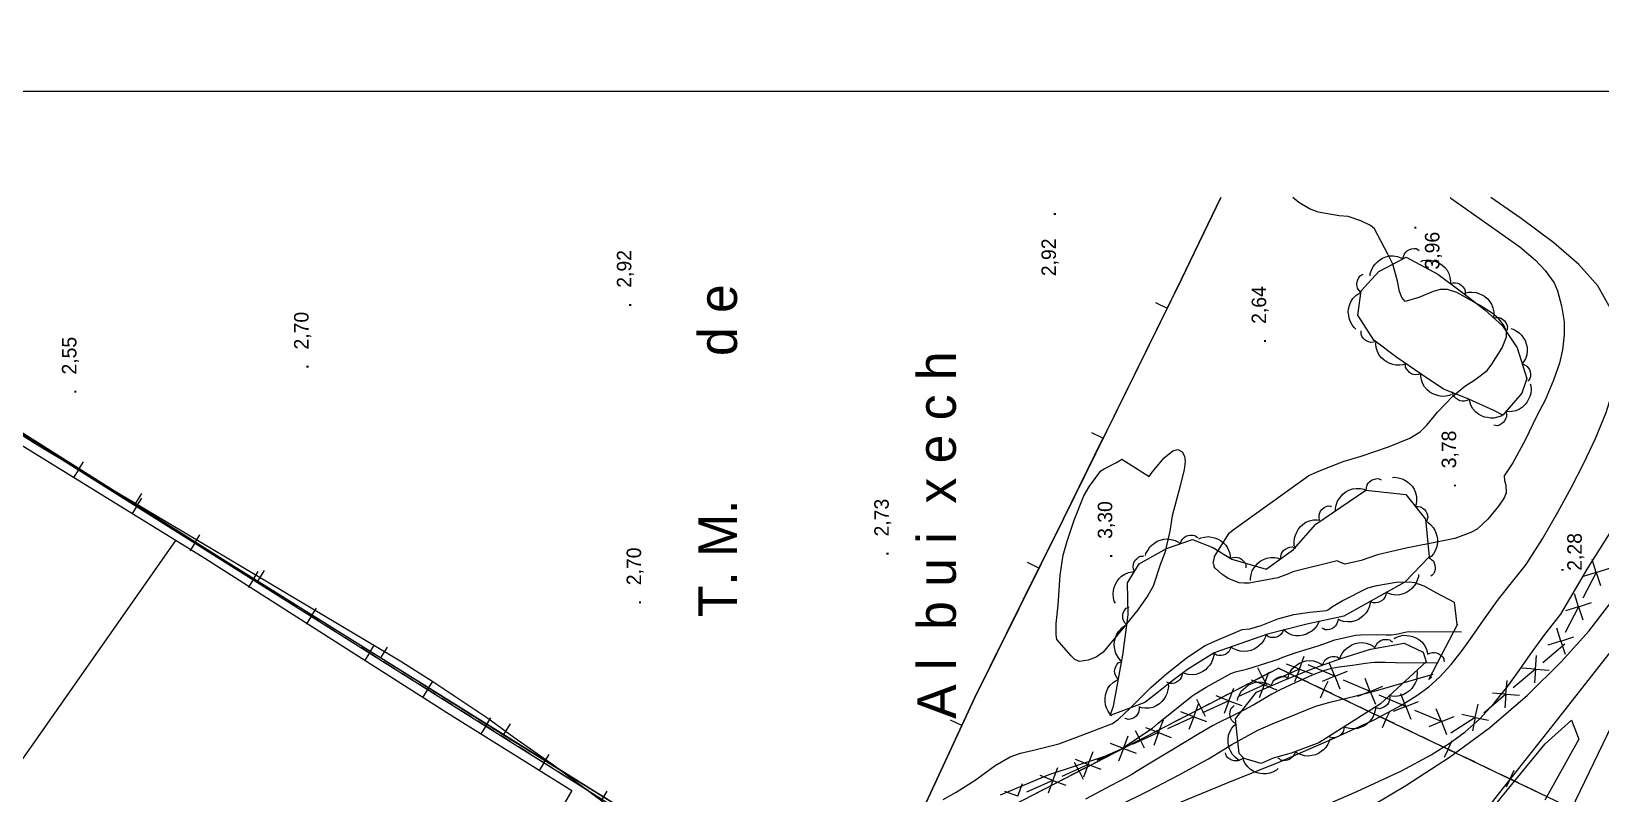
# Model space of a CAD drawing. Extents: x 730854 to 731444, y 4378581 to 4379608.
# Drawn here: x 730984.8 to 731147.3, y 4379338.3 to 4379417.2 of the extents above; entities that cross this region are included whole.
import ezdxf

# ---------------------------------------------------------------- set-up
doc = ezdxf.new("R2010")
doc.units = 0
doc.linetypes.add('HIDDEN', pattern=[0])
doc.layers.get('0').update_dxf_attribs({"linetype": 'CONTINUOUS'})
for name, color, linetype in [('1', 7, 'CONTINUOUS'), ('11', 7, 'CONTINUOUS'), ('14', 7, 'CONTINUOUS'), ('2', 7, 'CONTINUOUS'), ('22', 7, 'CONTINUOUS'), ('33', 7, 'CONTINUOUS'), ('44', 7, 'CONTINUOUS'), ('48', 7, 'CONTINUOUS'), ('50', 7, 'CONTINUOUS'), ('51', 7, 'CONTINUOUS'), ('53', 7, 'CONTINUOUS'), ('56', 7, 'CONTINUOUS'), ('9', 7, 'CONTINUOUS'), ('PATTERN_CLASS', 7, 'CONTINUOUS')]:
    doc.layers.add(name, color=color, linetype=linetype)

msp = doc.modelspace()

# ---------------------------------------------------------------- linework, layer by layer
at = {"layer": '1', "color": 0, "linetype": 'CONTINUOUS'}
for p, q in [((731095.79, 4379375.07), (731102.42, 4379388.53)), ((731102.41, 4379388.54), (731101.25, 4379389.11)), ((731095.77, 4379375.08), (731094.61, 4379375.65)), ((730995.55, 4379368.27), (730996.24, 4379369.37)), ((731008.25, 4379360.29), (731008.94, 4379361.39)), ((731082.48, 4379348.17), (731089.14, 4379361.61)), ((731089.13, 4379361.63), (731087.96, 4379362.2)), ((731008.25, 4379360.28), (731020.97, 4379352.33)), ((731020.98, 4379352.34), (731021.67, 4379353.44)), ((731081.16, 4379345.33), (731082.48, 4379348.17)), ((731033.71, 4379344.39), (731034.4, 4379345.5)), ((731081.15, 4379345.33), (731079.97, 4379345.88))]:
    msp.add_line(p, q, dxfattribs=at)
for points in [[(731102.43, 4379388.53), (731103.91, 4379391.54), (731108, 4379400)], [(730957.42, 4379392.21), (730960.38, 4379390.41), (730970.14, 4379384.26), (730982.84, 4379376.26), (730995.53, 4379368.26)], [(731089.14, 4379361.62), (731091.68, 4379366.75), (731095.78, 4379375.07)], [(730995.54, 4379368.26), (731004.35, 4379362.71), (731008.24, 4379360.28)], [(731020.98, 4379352.33), (731033.7, 4379344.38), (731046.43, 4379336.44)], [(731059.16, 4379328.48), (731059.68, 4379328.16), (731072.99, 4379333.64), (731076.38, 4379335.04), (731081.16, 4379345.32)]]:
    msp.add_lwpolyline(points, dxfattribs=at)
at = {"layer": '11', "color": 0, "linetype": 'CONTINUOUS'}
for points in [[(731138.65, 4379360.78), (731139.63, 4379362.01), (731141.32, 4379364.67), (731142.91, 4379367.41), (731144.31, 4379370.01), (731145.6, 4379372.51), (731146.81, 4379375.04), (731147.91, 4379377.73), (731148.76, 4379380.52), (731149.19, 4379383.32), (731149.08, 4379386.02), (731148.35, 4379388.53), (731147.02, 4379390.86), (731145.08, 4379393.07), (731142.47, 4379395.33), (731139.08, 4379397.85), (731135.97, 4379400)], [(731143.19, 4379356.86), (731146, 4379361.61), (731148.47, 4379365.56), (731150.42, 4379368.8), (731152, 4379371.67), (731153.38, 4379374.55), (731154.53, 4379377.66), (731155.37, 4379381.11), (731155.81, 4379384.67), (731155.81, 4379388.05), (731155.39, 4379391.13), (731154.55, 4379393.88), (731153.14, 4379396.4), (731151.05, 4379398.78), (731149.63, 4379400)], [(731115.69, 4379332.59), (731121.95, 4379336), (731127.14, 4379339.13), (731131.67, 4379342.05), (731135.81, 4379345.09), (731139.74, 4379348.46), (731143.25, 4379351.92), (731146.12, 4379355.1), (731148.53, 4379358.25), (731150.76, 4379361.73), (731153.17, 4379366.14), (731156.18, 4379372.19), (731160.61, 4379381.23), (731163.35, 4379386.8)], [(731081.5, 4379228.33), (731083.84, 4379234.83), (731087.48, 4379243.67), (731092.61, 4379255.17), (731098.67, 4379268.23), (731104.93, 4379281.42), (731110.72, 4379293.44), (731115.54, 4379303.31), (731119.66, 4379311.53), (731123.49, 4379318.85), (731127.39, 4379325.48), (731131.7, 4379331.67), (731136.75, 4379338.21), (731142.64, 4379345.67), (731148.56, 4379353.19), (731153.77, 4379359.96), (731158.93, 4379366.96)], [(731102.4, 4379336.8), (731108.58, 4379339.34), (731114.18, 4379341.61), (731119.49, 4379343.9), (731123.86, 4379345.92), (731126.63, 4379347.39), (731128.29, 4379348.42), (731129.52, 4379349.32), (731130.64, 4379350.32), (731131.83, 4379351.63), (731132.99, 4379353.09), (731134.03, 4379354.53), (731135.2, 4379356.23), (731136.76, 4379358.41), (731138.65, 4379360.78)], [(731116.57, 4379336.11), (731122.07, 4379338.48), (731126.7, 4379340.65), (731129.76, 4379342.28), (731131.74, 4379343.53), (731133.31, 4379344.67), (731134.79, 4379345.98), (731136.31, 4379347.65), (731137.72, 4379349.4), (731138.89, 4379351.01), (731140.07, 4379352.71), (731141.53, 4379354.76), (731143.19, 4379356.86)]]:
    msp.add_lwpolyline(points, dxfattribs=at)
at = {"layer": '14', "color": 0, "linetype": 'CONTINUOUS'}
msp.add_lwpolyline([(731158.93, 4379366.96), (731117.23, 4379280.61), (731085.81, 4379215.52), (731071.66, 4379185.94)], dxfattribs=at)
at = {"layer": '2', "color": 0, "linetype": 'CONTINUOUS'}
msp.add_line((731132.51, 4379355.83), (731129.49, 4379350.05), dxfattribs=at)
at = {"layer": '22', "color": 0, "linetype": 'CONTINUOUS'}
for points in [[(731085.18, 4379338.15), (731090.21, 4379340.26), (731095.96, 4379342.15), (731097.64, 4379342.88), (731100.9, 4379345.06), (731101.51, 4379345.56), (731104.98, 4379348.37), (731105.4, 4379348.65), (731106.46, 4379349.31), (731109.02, 4379350.71), (731109.49, 4379350.9), (731110.77, 4379351.21), (731113.96, 4379352.19), (731114.42, 4379352.4), (731115.78, 4379352.89), (731118.08, 4379353.57), (731118.56, 4379353.75), (731119.78, 4379354.19), (731121.93, 4379354.69), (731122.45, 4379354.73), (731124.14, 4379354.77), (731125.11, 4379354.73), (731125.63, 4379354.73), (731126.15, 4379354.79), (731127.39, 4379355.08), (731132.9, 4379355.03), (731132.91, 4379355.02)], [(731130.34, 4379351.78), (731126.09, 4379351.83), (731125.05, 4379351.85), (731124.42, 4379351.85), (731123.89, 4379351.85), (731123.57, 4379351.83), (731122.96, 4379351.75), (731121.63, 4379351.56), (731120.24, 4379351.36), (731119.47, 4379351.23), (731119.06, 4379351.13), (731118.52, 4379350.96), (731117.46, 4379350.54), (731115.75, 4379349.77), (731114.12, 4379349.01), (731113.26, 4379348.59), (731112.85, 4379348.35), (731112.33, 4379348.02), (731111.41, 4379347.48), (731110.01, 4379346.76), (731108.7, 4379346.1), (731108, 4379345.73), (731107.64, 4379345.56), (731107.12, 4379345.28), (731105.72, 4379344.46), (731103.08, 4379342.88), (731100.5, 4379341.31), (731099.24, 4379340.55), (731098.76, 4379340.26), (731098.14, 4379339.9), (731096.64, 4379339.1), (731093.96, 4379337.69)]]:
    msp.add_lwpolyline(points, dxfattribs=at)
at = {"layer": '33', "color": 0, "linetype": 'CONTINUOUS'}
for p, q in [((731146.88, 4379361.19), (731146.45, 4379362.53)), ((731146.88, 4379361.19), (731145.5, 4379358.52)), ((731146.88, 4379361.19), (731145.53, 4379360.76)), ((731146.88, 4379361.19), (731148.23, 4379361.62)), ((731146.88, 4379361.19), (731147.31, 4379359.84)), ((731145.05, 4379357.63), (731143.67, 4379354.97)), ((731145.05, 4379357.63), (731143.7, 4379357.2)), ((731145.05, 4379357.63), (731144.62, 4379358.98)), ((731145.05, 4379357.63), (731146.39, 4379358.06)), ((731145.05, 4379357.63), (731145.48, 4379356.29)), ((731143.21, 4379354.08), (731142.78, 4379355.42)), ((731143.21, 4379354.08), (731144.56, 4379354.51)), ((731143.61, 4379353.76), (731141.33, 4379351.82)), ((731143.21, 4379354.08), (731141.86, 4379353.65)), ((731143.21, 4379354.08), (731143.64, 4379352.73)), ((731116.12, 4379351.18), (731113.38, 4379349.94)), ((731116.12, 4379351.18), (731114.8, 4379351.68)), ((731116.12, 4379351.18), (731115.62, 4379349.86)), ((731116.12, 4379351.18), (731116.62, 4379352.5)), ((731116.12, 4379351.18), (731117.44, 4379350.68)), ((731119.79, 4379350.43), (731117.03, 4379351.61)), ((731119.79, 4379350.43), (731119.26, 4379351.74)), ((731140.57, 4379351.17), (731138.28, 4379349.22)), ((731140.57, 4379351.17), (731139.16, 4379351.28)), ((731140.57, 4379351.17), (731140.46, 4379349.76)), ((731140.57, 4379351.17), (731140.68, 4379352.58)), ((731140.57, 4379351.17), (731141.98, 4379351.05)), ((731112.47, 4379349.53), (731109.74, 4379348.3)), ((731112.47, 4379349.53), (731111.15, 4379350.03)), ((731112.47, 4379349.53), (731111.97, 4379348.21)), ((731112.47, 4379349.53), (731112.97, 4379350.86)), ((731112.47, 4379349.53), (731113.8, 4379349.03)), ((731119.79, 4379350.43), (731118.48, 4379349.9)), ((731119.79, 4379350.43), (731121.1, 4379350.96)), ((731119.79, 4379350.43), (731120.32, 4379349.12)), ((731123.47, 4379348.86), (731120.71, 4379350.04)), ((731123.47, 4379348.86), (731122.94, 4379350.18)), ((731123.47, 4379348.86), (731124.78, 4379349.39)), ((731137.52, 4379348.57), (731137.64, 4379349.98)), ((731108.83, 4379347.89), (731106.09, 4379346.65)), ((731108.83, 4379347.89), (731107.51, 4379348.39)), ((731108.83, 4379347.89), (731108.33, 4379346.56)), ((731108.83, 4379347.89), (731109.33, 4379349.21)), ((731108.83, 4379347.89), (731110.15, 4379347.39)), ((731123.47, 4379348.86), (731122.16, 4379348.34)), ((731123.47, 4379348.86), (731124, 4379347.55)), ((731127.15, 4379347.29), (731124.39, 4379348.47)), ((731127.15, 4379347.29), (731126.62, 4379348.61)), ((731127.15, 4379347.29), (731128.46, 4379347.82)), ((731137.52, 4379348.57), (731135.24, 4379346.62)), ((731137.52, 4379348.57), (731136.11, 4379348.68)), ((731137.52, 4379348.57), (731137.41, 4379347.16)), ((731137.52, 4379348.57), (731138.93, 4379348.46)), ((731105.18, 4379346.24), (731102.45, 4379345)), ((731105.18, 4379346.24), (731103.86, 4379346.74)), ((731105.18, 4379346.24), (731104.68, 4379344.92)), ((731105.18, 4379346.24), (731105.68, 4379347.56)), ((731105.18, 4379346.24), (731106.51, 4379345.74)), ((731127.15, 4379347.29), (731125.84, 4379346.77)), ((731127.15, 4379347.29), (731127.68, 4379345.98)), ((731130.83, 4379345.73), (731128.07, 4379346.9)), ((731130.83, 4379345.73), (731130.3, 4379347.04)), ((731130.83, 4379345.73), (731132.14, 4379346.25)), ((731134.33, 4379346.17), (731131.82, 4379344.54)), ((731134.33, 4379346.17), (731132.95, 4379346.46)), ((731134.33, 4379346.17), (731134.04, 4379344.79)), ((731134.33, 4379346.17), (731134.63, 4379347.55)), ((731134.33, 4379346.17), (731135.72, 4379345.88)), ((731101.54, 4379344.59), (731098.8, 4379343.36)), ((731101.54, 4379344.59), (731100.21, 4379345.09)), ((731101.54, 4379344.59), (731101.04, 4379343.27)), ((731101.54, 4379344.59), (731102.04, 4379345.92)), ((731101.54, 4379344.59), (731102.86, 4379344.09)), ((731130.83, 4379345.73), (731129.52, 4379345.2)), ((731130.83, 4379345.73), (731131.36, 4379344.41)), ((731097.89, 4379342.95), (731095.16, 4379341.71)), ((731097.89, 4379342.95), (731096.57, 4379343.45)), ((731097.89, 4379342.95), (731097.39, 4379341.62)), ((731097.89, 4379342.95), (731098.39, 4379344.27)), ((731097.89, 4379342.95), (731099.22, 4379342.45)), ((731094.25, 4379341.3), (731091.51, 4379340.06)), ((731094.25, 4379341.3), (731092.92, 4379341.8)), ((731094.25, 4379341.3), (731093.75, 4379339.98)), ((731094.25, 4379341.3), (731094.75, 4379342.62)), ((731094.25, 4379341.3), (731095.57, 4379340.8)), ((731090.6, 4379339.65), (731087.87, 4379338.42)), ((731090.6, 4379339.65), (731089.28, 4379340.15)), ((731090.6, 4379339.65), (731090.1, 4379338.33)), ((731090.6, 4379339.65), (731091.1, 4379340.98)), ((731090.6, 4379339.65), (731091.92, 4379339.15)), ((731086.96, 4379338.01), (731085.63, 4379338.5)), ((731086.96, 4379338.01), (731087.46, 4379339.33))]:
    msp.add_line(p, q, dxfattribs=at)
at = {"layer": '44', "color": 0, "linetype": 'CONTINUOUS'}
for points in [[(731131.73, 4379400), (731131.82, 4379399.94), (731138.95, 4379394.89), (731140.57, 4379393.54), (731141.59, 4379392.44), (731142.53, 4379391.17), (731142.86, 4379390.36), (731143.28, 4379388.81), (731143.55, 4379387.14), (731143.56, 4379385.8), (731143.39, 4379384.25), (731143.05, 4379382.86), (731142.44, 4379381.08), (731141.58, 4379379.03), (731140.71, 4379377.4), (731139.5, 4379374.88), (731138.24, 4379372.55), (731137.35, 4379371.19), (731137.37, 4379370.71), (731137.52, 4379370.23), (731137.54, 4379369.44), (731137.32, 4379368.9), (731136.75, 4379368.05), (731135.64, 4379366.69), (731134.53, 4379365.65), (731133.87, 4379365.33), (731132.22, 4379364.71), (731130.84, 4379364.42), (731127.2, 4379363.69), (731124.2, 4379363), (731122.51, 4379362.42), (731120.86, 4379362.04), (731120.39, 4379362.21), (731120.02, 4379362.37), (731115.45, 4379361.26), (731114.99, 4379361.04), (731113.9, 4379360.64), (731110.91, 4379360.06), (731110.4, 4379360.07), (731109.89, 4379360.09), (731108.74, 4379360.56)], [(731108.84, 4379365.26), (731108.88, 4379365.28), (731109.28, 4379365.58), (731117.11, 4379371.23), (731118.04, 4379371.65), (731120.67, 4379372.67), (731122.52, 4379373.23), (731125.34, 4379374.19), (731127.55, 4379375.09), (731128.65, 4379375.76), (731129.33, 4379376.42), (731130.44, 4379377.77), (731132.02, 4379379.44), (731133.25, 4379380.48), (731134.3, 4379381.12), (731135.59, 4379382.1), (731136.07, 4379382.75), (731137.14, 4379384.46), (731137.59, 4379385.57), (731137.57, 4379386.13), (731137.32, 4379386.71), (731136.77, 4379387.46), (731136.09, 4379388.02), (731134.77, 4379388.85), (731132.44, 4379390.17), (731131.47, 4379390.48), (731130.69, 4379390.5), (731129.97, 4379390.29), (731128.49, 4379389.66), (731127.07, 4379389.26), (731126.73, 4379389.65), (731126.48, 4379390.29), (731126.29, 4379391.34), (731125.8, 4379393.1), (731125.3, 4379394.14), (731123.92, 4379396.76), (731123.48, 4379397.1), (731122.5, 4379397.59), (731121.19, 4379398.03), (731120.24, 4379398.12), (731118.06, 4379398.48), (731117.17, 4379398.84), (731116.07, 4379399.5), (731115.44, 4379400)], [(730956.33, 4379393.05), (730984.98, 4379374.67), (730985.42, 4379374.41), (730989.28, 4379372.1), (731022.28, 4379352.44), (731023.17, 4379351.92), (731026.38, 4379349.87), (731032.05, 4379346.08), (731034.76, 4379344.11), (731038.91, 4379341.21), (731044.14, 4379337.33)], [(731100.57, 4379371.11), (731100.57, 4379371.12), (731100.88, 4379371.56), (731102.12, 4379373.04), (731103.01, 4379373.79), (731103.53, 4379373.92), (731103.97, 4379373.66), (731104.23, 4379373.23), (731104.3, 4379372.67), (731104.18, 4379371.86), (731103.74, 4379370.01), (731102.93, 4379367.05), (731102.69, 4379365.46), (731102.2, 4379363.21), (731101.75, 4379362.09), (731100.97, 4379359.77), (731100.43, 4379358.81), (731099.39, 4379357.32), (731097.95, 4379355.51), (731095.79, 4379352.94), (731095.06, 4379352.42), (731094.25, 4379352.1), (731093.34, 4379351.96), (731092.86, 4379352.15), (731092.47, 4379352.54), (731091, 4379354.23), (731090.92, 4379354.73), (731090.94, 4379355.88), (731091.14, 4379357.79), (731091.36, 4379360.89), (731091.66, 4379362.96), (731092.06, 4379364.42), (731092.8, 4379366.61), (731093.78, 4379369.1), (731094.39, 4379370.1), (731095.55, 4379371.69), (731095.89, 4379371.9), (731097.1, 4379372.52), (731097.53, 4379372.79), (731097.74, 4379372.92), (731100.57, 4379371.11)], [(731108.74, 4379360.56), (731108.31, 4379360.86), (731108.08, 4379361.02), (731107.41, 4379361.62), (731107.29, 4379361.77), (731107.28, 4379361.92), (731107.21, 4379362.14), (731107.32, 4379362.73), (731107.34, 4379362.84), (731108.84, 4379365.26)], [(731118.92, 4379357.23), (731119.15, 4379357.35), (731119.54, 4379357.67), (731120.57, 4379358.25), (731123.21, 4379359.6), (731124.15, 4379359.84), (731126.15, 4379360.17), (731127.53, 4379360.21), (731128.04, 4379360.14), (731129, 4379359.78), (731130.27, 4379359.1), (731132.14, 4379358.11), (731132.44, 4379355.8), (731132.44, 4379355.79)], [(731079.24, 4379337.65), (731080.59, 4379338.41), (731082.53, 4379339.67), (731084.62, 4379341.17), (731086.17, 4379342.09), (731087.24, 4379342.48), (731088.6, 4379342.77), (731091.2, 4379343.44), (731092.96, 4379344.08), (731096.75, 4379345.52), (731097.39, 4379346), (731098.6, 4379347.13), (731100.75, 4379349.28), (731102.41, 4379350.73), (731104.4, 4379352.29), (731106.28, 4379353.58), (731107.37, 4379354.08), (731110.2, 4379355.26), (731110.99, 4379355.35), (731112.17, 4379355.69), (731113.9, 4379356.36), (731115.54, 4379356.81), (731117.19, 4379357.08), (731118.92, 4379357.23)], [(731097.63, 4379337.16), (731100.41, 4379338.53), (731103.59, 4379340.17), (731106.7, 4379341.88), (731109.14, 4379343.35), (731111.83, 4379344.85), (731113.42, 4379345.54), (731117.73, 4379347.31), (731119.27, 4379347.75), (731122, 4379348.41), (731124.02, 4379348.92), (731129.98, 4379350.65), (731129.98, 4379350.64)], [(731129.85, 4379350.38), (731129.82, 4379350.34), (731129.53, 4379350.09)]]:
    msp.add_lwpolyline(points, dxfattribs=at)
at = {"layer": '51', "color": 0, "linetype": 'CONTINUOUS'}
msp.add_lwpolyline([(730947.19, 4379396.41), (730977.29, 4379378.33), (731002.74, 4379362.67), (731027.8, 4379346.69), (731040.77, 4379338.59), (731014.44, 4379293.19), (730989.77, 4379308.69), (730969.58, 4379321.48), (730999.76, 4379364.5)], dxfattribs=at)
at = {"layer": '53', "color": 0, "linetype": 'CONTINUOUS'}
for points in [[(731123.46, 4379391.9), (731123.47, 4379392.13), (731123.6, 4379392.48), (731123.77, 4379392.86), (731123.97, 4379393.11), (731124.2, 4379393.34), (731124.44, 4379393.55), (731124.74, 4379393.73), (731125.09, 4379393.87), (731125.47, 4379393.96), (731125.85, 4379393.97), (731126.28, 4379393.9), (731126.63, 4379393.78), (731126.84, 4379393.65), (731126.91, 4379393.92), (731127.01, 4379394.19), (731127.15, 4379394.36), (731127.3, 4379394.5), (731127.53, 4379394.62), (731127.75, 4379394.69), (731128, 4379394.73), (731128.22, 4379394.72), (731128.39, 4379394.62), (731128.53, 4379394.54)], [(731128.69, 4379393.4), (731128.91, 4379393.49), (731129.27, 4379393.53), (731129.69, 4379393.54), (731130, 4379393.47), (731130.31, 4379393.36), (731130.6, 4379393.23), (731130.89, 4379393.04), (731131.17, 4379392.79), (731131.42, 4379392.49), (731131.6, 4379392.14), (731131.72, 4379391.73), (731131.76, 4379391.36), (731131.74, 4379391.11), (731132.01, 4379391.17), (731132.3, 4379391.19), (731132.51, 4379391.14), (731132.7, 4379391.07), (731132.91, 4379390.91), (731133.06, 4379390.75), (731133.21, 4379390.54), (731133.29, 4379390.34), (731133.28, 4379390.14), (731133.28, 4379389.98)], [(731121.98, 4379386.39), (731121.79, 4379386.54), (731121.58, 4379386.84), (731121.37, 4379387.2), (731121.28, 4379387.51), (731121.23, 4379387.82), (731121.19, 4379388.14), (731121.22, 4379388.49), (731121.31, 4379388.85), (731121.45, 4379389.22), (731121.66, 4379389.54), (731121.97, 4379389.85), (731122.27, 4379390.07), (731122.5, 4379390.17), (731122.31, 4379390.37), (731122.15, 4379390.62), (731122.1, 4379390.83), (731122.07, 4379391.03), (731122.1, 4379391.29), (731122.17, 4379391.5), (731122.28, 4379391.73), (731122.42, 4379391.9), (731122.6, 4379391.99), (731122.74, 4379392.06)], [(731133.41, 4379390.13), (731133.63, 4379390.2), (731134, 4379390.2), (731134.42, 4379390.17), (731134.72, 4379390.07), (731135.01, 4379389.93), (731135.29, 4379389.78), (731135.56, 4379389.56), (731135.81, 4379389.28), (731136.03, 4379388.96), (731136.17, 4379388.6), (731136.26, 4379388.17), (731136.26, 4379387.8), (731136.21, 4379387.56), (731136.49, 4379387.59), (731136.78, 4379387.58), (731136.98, 4379387.51), (731137.17, 4379387.42), (731137.36, 4379387.24), (731137.5, 4379387.07), (731137.62, 4379386.84), (731137.69, 4379386.64), (731137.65, 4379386.44), (731137.63, 4379386.28)], [(731127.11, 4379382.78), (731126.89, 4379382.69), (731126.52, 4379382.66), (731126.1, 4379382.65), (731125.79, 4379382.72), (731125.49, 4379382.83), (731125.2, 4379382.95), (731124.9, 4379383.15), (731124.63, 4379383.4), (731124.38, 4379383.7), (731124.2, 4379384.05), (731124.08, 4379384.47), (731124.04, 4379384.83), (731124.06, 4379385.08), (731123.79, 4379385.02), (731123.5, 4379385), (731123.3, 4379385.06), (731123.1, 4379385.13), (731122.89, 4379385.28), (731122.74, 4379385.45), (731122.6, 4379385.66), (731122.51, 4379385.86), (731122.53, 4379386.06), (731122.53, 4379386.22)], [(731138.04, 4379386.43), (731138.27, 4379386.38), (731138.59, 4379386.2), (731138.94, 4379385.96), (731139.15, 4379385.73), (731139.33, 4379385.46), (731139.5, 4379385.19), (731139.62, 4379384.86), (731139.7, 4379384.5), (731139.73, 4379384.11), (731139.67, 4379383.72), (731139.53, 4379383.31), (731139.35, 4379382.99), (731139.19, 4379382.8), (731139.45, 4379382.69), (731139.69, 4379382.54), (731139.83, 4379382.37), (731139.95, 4379382.2), (731140.03, 4379381.95), (731140.06, 4379381.73), (731140.05, 4379381.48), (731140.01, 4379381.27), (731139.88, 4379381.11), (731139.78, 4379380.98)], [(731131.86, 4379379.61), (731131.65, 4379379.51), (731131.29, 4379379.45), (731130.87, 4379379.42), (731130.56, 4379379.48), (731130.25, 4379379.58), (731129.95, 4379379.68), (731129.65, 4379379.86), (731129.36, 4379380.1), (731129.1, 4379380.39), (731128.9, 4379380.73), (731128.76, 4379381.14), (731128.71, 4379381.51), (731128.72, 4379381.75), (731128.45, 4379381.68), (731128.16, 4379381.65), (731127.95, 4379381.69), (731127.75, 4379381.75), (731127.54, 4379381.9), (731127.38, 4379382.06), (731127.22, 4379382.26), (731127.13, 4379382.45), (731127.13, 4379382.66), (731127.13, 4379382.82)], [(731140.04, 4379380.73), (731140.11, 4379380.51), (731140.12, 4379380.14), (731140.1, 4379379.72), (731140.01, 4379379.42), (731139.87, 4379379.13), (731139.73, 4379378.84), (731139.51, 4379378.56), (731139.24, 4379378.31), (731138.92, 4379378.08), (731138.56, 4379377.93), (731138.13, 4379377.84), (731137.77, 4379377.83), (731137.52, 4379377.87), (731137.56, 4379377.59), (731137.56, 4379377.3), (731137.49, 4379377.1), (731137.4, 4379376.91), (731137.23, 4379376.71), (731137.06, 4379376.58), (731136.84, 4379376.45), (731136.63, 4379376.38), (731136.43, 4379376.41), (731136.27, 4379376.42)], [(731137.2, 4379377.51), (731137.01, 4379377.38), (731136.66, 4379377.26), (731136.25, 4379377.17), (731135.94, 4379377.17), (731135.62, 4379377.22), (731135.3, 4379377.27), (731134.98, 4379377.4), (731134.66, 4379377.59), (731134.35, 4379377.83), (731134.1, 4379378.13), (731133.89, 4379378.52), (731133.78, 4379378.87), (731133.75, 4379379.11), (731133.5, 4379378.99), (731133.22, 4379378.91), (731133, 4379378.92), (731132.79, 4379378.95), (731132.56, 4379379.06), (731132.38, 4379379.19), (731132.19, 4379379.36), (731132.06, 4379379.54), (731132.03, 4379379.74), (731132.01, 4379379.9)], [(731119.87, 4379367.56), (731119.85, 4379367.79), (731119.94, 4379368.15), (731120.06, 4379368.55), (731120.23, 4379368.82), (731120.44, 4379369.07), (731120.65, 4379369.31), (731120.93, 4379369.52), (731121.26, 4379369.7), (731121.62, 4379369.84), (731122.01, 4379369.89), (731122.44, 4379369.87), (731122.8, 4379369.79), (731123.03, 4379369.69), (731123.06, 4379369.96), (731123.13, 4379370.24), (731123.25, 4379370.42), (731123.39, 4379370.58), (731123.6, 4379370.73), (731123.8, 4379370.82), (731124.05, 4379370.89), (731124.27, 4379370.91), (731124.45, 4379370.83), (731124.6, 4379370.77)], [(731125.76, 4379371.01), (731125.99, 4379371.04), (731126.35, 4379370.99), (731126.76, 4379370.89), (731127.04, 4379370.74), (731127.31, 4379370.56), (731127.56, 4379370.36), (731127.8, 4379370.1), (731128, 4379369.79), (731128.16, 4379369.44), (731128.25, 4379369.06), (731128.26, 4379368.62), (731128.21, 4379368.26), (731128.12, 4379368.02), (731128.4, 4379368.01), (731128.69, 4379367.96), (731128.87, 4379367.85), (731129.04, 4379367.73), (731129.21, 4379367.53), (731129.31, 4379367.33), (731129.4, 4379367.1), (731129.43, 4379366.88), (731129.37, 4379366.69), (731129.32, 4379366.54)], [(731115.67, 4379363.73), (731115.6, 4379363.96), (731115.59, 4379364.32), (731115.62, 4379364.74), (731115.71, 4379365.05), (731115.85, 4379365.34), (731115.99, 4379365.63), (731116.21, 4379365.9), (731116.48, 4379366.15), (731116.8, 4379366.38), (731117.16, 4379366.53), (731117.59, 4379366.62), (731117.96, 4379366.63), (731118.2, 4379366.59), (731118.16, 4379366.86), (731118.16, 4379367.15), (731118.24, 4379367.35), (731118.32, 4379367.54), (731118.5, 4379367.74), (731118.67, 4379367.88), (731118.89, 4379368), (731119.1, 4379368.07), (731119.3, 4379368.04), (731119.46, 4379368.03)], [(731129.22, 4379366.49), (731129.43, 4379366.39), (731129.7, 4379366.15), (731129.99, 4379365.84), (731130.15, 4379365.57), (731130.27, 4379365.27), (731130.37, 4379364.96), (731130.43, 4379364.62), (731130.42, 4379364.25), (731130.37, 4379363.86), (731130.23, 4379363.5), (731130, 4379363.12), (731129.76, 4379362.85), (731129.56, 4379362.7), (731129.79, 4379362.54), (731130, 4379362.34), (731130.09, 4379362.15), (731130.17, 4379361.95), (731130.2, 4379361.69), (731130.18, 4379361.47), (731130.12, 4379361.23), (731130.03, 4379361.03), (731129.87, 4379360.9), (731129.75, 4379360.8)], [(731100.19, 4379362.92), (731100.23, 4379363.15), (731100.41, 4379363.47), (731100.63, 4379363.82), (731100.87, 4379364.04), (731101.13, 4379364.23), (731101.4, 4379364.41), (731101.72, 4379364.54), (731102.08, 4379364.62), (731102.47, 4379364.66), (731102.86, 4379364.61), (731103.27, 4379364.48), (731103.6, 4379364.31), (731103.79, 4379364.15), (731103.89, 4379364.41), (731104.04, 4379364.66), (731104.2, 4379364.8), (731104.37, 4379364.93), (731104.61, 4379365.01), (731104.84, 4379365.04), (731105.09, 4379365.05), (731105.3, 4379365.01), (731105.46, 4379364.88), (731105.59, 4379364.79)], [(731105.72, 4379364.67), (731105.93, 4379364.77), (731106.29, 4379364.84), (731106.71, 4379364.89), (731107.02, 4379364.85), (731107.33, 4379364.76), (731107.64, 4379364.67), (731107.95, 4379364.5), (731108.24, 4379364.27), (731108.52, 4379363.99), (731108.72, 4379363.66), (731108.88, 4379363.26), (731108.95, 4379362.9), (731108.95, 4379362.65), (731109.22, 4379362.73), (731109.5, 4379362.78), (731109.72, 4379362.74), (731109.92, 4379362.69), (731110.14, 4379362.55), (731110.31, 4379362.4), (731110.47, 4379362.21), (731110.57, 4379362.01), (731110.58, 4379361.81), (731110.58, 4379361.65)], [(731097.06, 4379358), (731096.95, 4379358.2), (731096.87, 4379358.56), (731096.82, 4379358.98), (731096.86, 4379359.3), (731096.94, 4379359.61), (731097.04, 4379359.91), (731097.2, 4379360.22), (731097.43, 4379360.52), (731097.7, 4379360.8), (731098.03, 4379361.01), (731098.43, 4379361.17), (731098.79, 4379361.25), (731099.04, 4379361.25), (731098.95, 4379361.51), (731098.9, 4379361.8), (731098.94, 4379362.01), (731098.99, 4379362.21), (731099.13, 4379362.44), (731099.27, 4379362.6), (731099.47, 4379362.77), (731099.66, 4379362.87), (731099.86, 4379362.88), (731100.02, 4379362.89)], [(731111.07, 4379360.34), (731111.05, 4379360.58), (731111.13, 4379360.94), (731111.24, 4379361.34), (731111.4, 4379361.62), (731111.6, 4379361.87), (731111.8, 4379362.12), (731112.07, 4379362.34), (731112.4, 4379362.52), (731112.76, 4379362.67), (731113.14, 4379362.74), (731113.58, 4379362.74), (731113.94, 4379362.66), (731114.17, 4379362.57), (731114.19, 4379362.84), (731114.26, 4379363.13), (731114.37, 4379363.31), (731114.5, 4379363.48), (731114.71, 4379363.63), (731114.91, 4379363.72), (731115.15, 4379363.8), (731115.37, 4379363.82), (731115.56, 4379363.75), (731115.71, 4379363.7)], [(731128.45, 4379360.97), (731128.45, 4379360.74), (731128.33, 4379360.39), (731128.17, 4379360), (731127.98, 4379359.75), (731127.76, 4379359.52), (731127.52, 4379359.3), (731127.23, 4379359.11), (731126.89, 4379358.96), (731126.51, 4379358.86), (731126.12, 4379358.84), (731125.69, 4379358.89), (731125.34, 4379359.01), (731125.12, 4379359.13), (731125.07, 4379358.85), (731124.97, 4379358.58), (731124.83, 4379358.41), (731124.69, 4379358.26), (731124.46, 4379358.14), (731124.25, 4379358.06), (731124, 4379358.02), (731123.78, 4379358.02), (731123.6, 4379358.12), (731123.46, 4379358.19)], [(731097.73, 4379351.96), (731097.55, 4379352.11), (731097.34, 4379352.41), (731097.12, 4379352.77), (731097.03, 4379353.08), (731096.99, 4379353.4), (731096.95, 4379353.71), (731096.97, 4379354.06), (731097.06, 4379354.42), (731097.2, 4379354.79), (731097.42, 4379355.11), (731097.72, 4379355.43), (731098.02, 4379355.64), (731098.25, 4379355.74), (731098.06, 4379355.95), (731097.9, 4379356.19), (731097.85, 4379356.4), (731097.82, 4379356.6), (731097.85, 4379356.86), (731097.92, 4379357.07), (731098.03, 4379357.3), (731098.17, 4379357.47), (731098.35, 4379357.56), (731098.49, 4379357.63)], [(731123.46, 4379358.19), (731123.45, 4379357.95), (731123.34, 4379357.6), (731123.18, 4379357.21), (731122.99, 4379356.96), (731122.76, 4379356.73), (731122.53, 4379356.51), (731122.23, 4379356.32), (731121.89, 4379356.17), (731121.52, 4379356.07), (731121.13, 4379356.05), (731120.7, 4379356.1), (731120.35, 4379356.22), (731120.13, 4379356.34), (731120.07, 4379356.06), (731119.98, 4379355.79), (731119.84, 4379355.62), (731119.69, 4379355.47), (731119.47, 4379355.35), (731119.26, 4379355.28), (731119.01, 4379355.23), (731118.79, 4379355.23), (731118.61, 4379355.33), (731118.47, 4379355.4)], [(731118.18, 4379356.17), (731118.12, 4379355.95), (731117.92, 4379355.64), (731117.66, 4379355.31), (731117.41, 4379355.11), (731117.13, 4379354.95), (731116.85, 4379354.79), (731116.52, 4379354.68), (731116.15, 4379354.63), (731115.76, 4379354.62), (731115.38, 4379354.7), (731114.98, 4379354.87), (731114.67, 4379355.07), (731114.49, 4379355.24), (731114.37, 4379354.99), (731114.2, 4379354.75), (731114.03, 4379354.62), (731113.85, 4379354.52), (731113.6, 4379354.45), (731113.37, 4379354.44), (731113.12, 4379354.45), (731112.91, 4379354.51), (731112.76, 4379354.65), (731112.64, 4379354.75)], [(731112.65, 4379354.74), (731112.6, 4379354.51), (731112.43, 4379354.18), (731112.2, 4379353.83), (731111.97, 4379353.61), (731111.71, 4379353.42), (731111.45, 4379353.24), (731111.12, 4379353.11), (731110.76, 4379353.02), (731110.37, 4379352.98), (731109.98, 4379353.02), (731109.57, 4379353.15), (731109.24, 4379353.32), (731109.05, 4379353.48), (731108.95, 4379353.22), (731108.81, 4379352.97), (731108.64, 4379352.83), (731108.48, 4379352.7), (731108.23, 4379352.62), (731108.01, 4379352.58), (731107.76, 4379352.58), (731107.54, 4379352.62), (731107.38, 4379352.74), (731107.25, 4379352.83)], [(731120.32, 4379352.24), (731120.38, 4379352.46), (731120.56, 4379352.78), (731120.79, 4379353.13), (731121.03, 4379353.34), (731121.3, 4379353.52), (731121.57, 4379353.69), (731121.89, 4379353.82), (731122.26, 4379353.9), (731122.65, 4379353.93), (731123.03, 4379353.87), (731123.45, 4379353.73), (731123.77, 4379353.55), (731123.95, 4379353.39), (731124.06, 4379353.64), (731124.21, 4379353.89), (731124.38, 4379354.03), (731124.55, 4379354.15), (731124.8, 4379354.23), (731125.02, 4379354.25), (731125.27, 4379354.25), (731125.49, 4379354.2), (731125.64, 4379354.08), (731125.77, 4379353.98)], [(731125.94, 4379354.33), (731126.13, 4379354.46), (731126.48, 4379354.57), (731126.89, 4379354.67), (731127.21, 4379354.66), (731127.53, 4379354.61), (731127.84, 4379354.55), (731128.17, 4379354.42), (731128.49, 4379354.23), (731128.79, 4379353.99), (731129.04, 4379353.69), (731129.25, 4379353.31), (731129.36, 4379352.95), (731129.39, 4379352.71), (731129.64, 4379352.82), (731129.92, 4379352.9), (731130.13, 4379352.89), (731130.34, 4379352.86), (731130.58, 4379352.75), (731130.76, 4379352.62), (731130.94, 4379352.45), (731131.07, 4379352.27), (731131.1, 4379352.07), (731131.12, 4379351.91)], [(731107.26, 4379352.82), (731107.26, 4379352.59), (731107.16, 4379352.24), (731107.02, 4379351.84), (731106.84, 4379351.58), (731106.62, 4379351.34), (731106.4, 4379351.11), (731106.11, 4379350.91), (731105.78, 4379350.75), (731105.41, 4379350.62), (731105.02, 4379350.58), (731104.59, 4379350.62), (731104.23, 4379350.72), (731104.01, 4379350.83), (731103.97, 4379350.56), (731103.88, 4379350.28), (731103.75, 4379350.11), (731103.61, 4379349.95), (731103.39, 4379349.81), (731103.18, 4379349.73), (731102.94, 4379349.67), (731102.72, 4379349.67), (731102.53, 4379349.76), (731102.39, 4379349.82)], [(731096.7, 4379346.34), (731096.53, 4379346.49), (731096.33, 4379346.8), (731096.13, 4379347.17), (731096.05, 4379347.48), (731096.02, 4379347.8), (731095.99, 4379348.12), (731096.04, 4379348.47), (731096.14, 4379348.82), (731096.29, 4379349.18), (731096.52, 4379349.5), (731096.84, 4379349.8), (731097.15, 4379349.99), (731097.38, 4379350.09), (731097.2, 4379350.3), (731097.06, 4379350.55), (731097.01, 4379350.76), (731096.99, 4379350.97), (731097.03, 4379351.22), (731097.11, 4379351.43), (731097.23, 4379351.66), (731097.37, 4379351.82), (731097.56, 4379351.9), (731097.7, 4379351.97)], [(731114.95, 4379350.28), (731114.99, 4379350.51), (731115.16, 4379350.84), (731115.38, 4379351.2), (731115.61, 4379351.42), (731115.87, 4379351.61), (731116.13, 4379351.79), (731116.46, 4379351.93), (731116.82, 4379352.01), (731117.21, 4379352.06), (731117.59, 4379352.02), (731118.01, 4379351.89), (731118.34, 4379351.72), (731118.53, 4379351.57), (731118.63, 4379351.83), (731118.77, 4379352.08), (731118.93, 4379352.23), (731119.1, 4379352.35), (731119.34, 4379352.44), (731119.56, 4379352.48), (731119.82, 4379352.48), (731120.03, 4379352.45), (731120.2, 4379352.32), (731120.32, 4379352.23)], [(731128.29, 4379351.01), (731128.33, 4379350.78), (731128.3, 4379350.42), (731128.24, 4379350), (731128.11, 4379349.71), (731127.94, 4379349.44), (731127.77, 4379349.17), (731127.52, 4379348.92), (731127.22, 4379348.7), (731126.88, 4379348.51), (731126.51, 4379348.4), (731126.07, 4379348.35), (731125.71, 4379348.38), (731125.47, 4379348.45), (731125.48, 4379348.17), (731125.44, 4379347.88), (731125.35, 4379347.69), (731125.24, 4379347.51), (731125.05, 4379347.34), (731124.86, 4379347.22), (731124.63, 4379347.11), (731124.42, 4379347.07), (731124.22, 4379347.12), (731124.07, 4379347.15)], [(731102.53, 4379349.61), (731102.56, 4379349.38), (731102.51, 4379349.02), (731102.41, 4379348.61), (731102.26, 4379348.32), (731102.08, 4379348.06), (731101.88, 4379347.81), (731101.62, 4379347.57), (731101.3, 4379347.38), (731100.95, 4379347.21), (731100.57, 4379347.13), (731100.13, 4379347.11), (731099.77, 4379347.17), (731099.54, 4379347.26), (731099.53, 4379346.98), (731099.47, 4379346.69), (731099.37, 4379346.51), (731099.25, 4379346.34), (731099.04, 4379346.17), (731098.84, 4379346.07), (731098.61, 4379345.98), (731098.39, 4379345.95), (731098.2, 4379346.02), (731098.05, 4379346.06)], [(731109.73, 4379347.93), (731109.76, 4379348.16), (731109.91, 4379348.5), (731110.11, 4379348.87), (731110.32, 4379349.1), (731110.57, 4379349.31), (731110.82, 4379349.51), (731111.14, 4379349.66), (731111.49, 4379349.77), (731111.88, 4379349.84), (731112.27, 4379349.82), (731112.69, 4379349.72), (731113.03, 4379349.57), (731113.23, 4379349.43), (731113.31, 4379349.7), (731113.44, 4379349.96), (731113.59, 4379350.11), (731113.75, 4379350.24), (731113.99, 4379350.35), (731114.21, 4379350.4), (731114.46, 4379350.42), (731114.68, 4379350.39), (731114.84, 4379350.28), (731114.98, 4379350.2)], [(731109.96, 4379341.7), (731109.75, 4379341.8), (731109.47, 4379342.04), (731109.18, 4379342.34), (731109.02, 4379342.62), (731108.9, 4379342.92), (731108.78, 4379343.22), (731108.73, 4379343.57), (731108.73, 4379343.94), (731108.78, 4379344.32), (731108.91, 4379344.69), (731109.14, 4379345.06), (731109.38, 4379345.34), (731109.57, 4379345.49), (731109.35, 4379345.65), (731109.14, 4379345.85), (731109.04, 4379346.04), (731108.96, 4379346.23), (731108.93, 4379346.49), (731108.95, 4379346.71), (731109, 4379346.96), (731109.09, 4379347.16), (731109.25, 4379347.29), (731109.37, 4379347.39)], [(731124, 4379347.24), (731124.01, 4379347.01), (731123.91, 4379346.65), (731123.77, 4379346.25), (731123.6, 4379345.99), (731123.38, 4379345.75), (731123.16, 4379345.51), (731122.88, 4379345.31), (731122.54, 4379345.15), (731122.17, 4379345.02), (731121.79, 4379344.98), (731121.35, 4379345.01), (731121, 4379345.1), (731120.77, 4379345.21), (731120.73, 4379344.94), (731120.65, 4379344.66), (731120.52, 4379344.49), (731120.39, 4379344.33), (731120.17, 4379344.19), (731119.96, 4379344.11), (731119.71, 4379344.05), (731119.49, 4379344.04), (731119.31, 4379344.12), (731119.16, 4379344.18)], [(731119.28, 4379343.96), (731119.23, 4379343.73), (731119.07, 4379343.4), (731118.85, 4379343.04), (731118.63, 4379342.82), (731118.37, 4379342.63), (731118.1, 4379342.44), (731117.78, 4379342.3), (731117.42, 4379342.21), (731117.04, 4379342.16), (731116.65, 4379342.19), (731116.23, 4379342.31), (731115.9, 4379342.48), (731115.71, 4379342.63), (731115.61, 4379342.37), (731115.47, 4379342.12), (731115.31, 4379341.97), (731115.15, 4379341.84), (731114.9, 4379341.75), (731114.68, 4379341.71), (731114.43, 4379341.7), (731114.21, 4379341.74), (731114.05, 4379341.86), (731113.92, 4379341.95)], [(731113.94, 4379340.86), (731113.77, 4379340.7), (731113.44, 4379340.54), (731113.05, 4379340.38), (731112.73, 4379340.34), (731112.41, 4379340.34), (731112.09, 4379340.35), (731111.75, 4379340.44), (731111.4, 4379340.58), (731111.07, 4379340.77), (731110.78, 4379341.04), (731110.52, 4379341.38), (731110.35, 4379341.71), (731110.29, 4379341.95), (731110.06, 4379341.8), (731109.79, 4379341.68), (731109.58, 4379341.66), (731109.37, 4379341.66), (731109.12, 4379341.74), (731108.92, 4379341.84), (731108.71, 4379341.98), (731108.56, 4379342.14), (731108.51, 4379342.34), (731108.46, 4379342.49)]]:
    msp.add_lwpolyline(points, dxfattribs=at)
at = {"layer": '56', "color": 0, "linetype": 'CONTINUOUS'}
for p, q in [((730986.23, 4379373.95), (730985.11, 4379374.66)), ((730988.2, 4379372.72), (730987.08, 4379373.42)), ((730990.48, 4379371.28), (730988.83, 4379372.32)), ((730989.66, 4379371.8), (730990.19, 4379372.65)), ((730989.66, 4379371.8), (730989.16, 4379371)), ((730992.26, 4379370.16), (730991.14, 4379370.87)), ((730994.23, 4379368.92), (730993.11, 4379369.63)), ((730995.69, 4379368.01), (730996.22, 4379368.86)), ((730996.51, 4379367.49), (730994.86, 4379368.53)), ((730995.69, 4379368.01), (730995.18, 4379367.21)), ((730998.28, 4379366.37), (730997.17, 4379367.07)), ((731000.25, 4379365.13), (730999.14, 4379365.84)), ((731002.54, 4379363.7), (731000.89, 4379364.74)), ((731001.71, 4379364.22), (731001.21, 4379363.42)), ((731001.71, 4379364.22), (731002.25, 4379365.07)), ((731004.31, 4379362.58), (731003.19, 4379363.28)), ((731006.28, 4379361.34), (731005.16, 4379362.05)), ((731008.56, 4379359.91), (731006.91, 4379360.94)), ((731007.74, 4379360.43), (731008.27, 4379361.28)), ((731007.74, 4379360.43), (731007.24, 4379359.63)), ((731010.34, 4379358.79), (731009.22, 4379359.49)), ((731012.31, 4379357.55), (731011.19, 4379358.25)), ((731013.77, 4379356.63), (731014.3, 4379357.49)), ((731014.59, 4379356.12), (731012.94, 4379357.15)), ((731013.77, 4379356.63), (731013.26, 4379355.84)), ((731016.36, 4379355), (731015.25, 4379355.7)), ((731018.33, 4379353.76), (731017.22, 4379354.46)), ((731020.62, 4379352.32), (731018.97, 4379353.36)), ((731019.79, 4379352.84), (731019.29, 4379352.04)), ((731019.79, 4379352.84), (731020.33, 4379353.69)), ((731022.39, 4379351.21), (731021.27, 4379351.91)), ((731112.27, 4379350.4), (731111.81, 4379351.29)), ((731024.36, 4379349.97), (731023.24, 4379350.67)), ((731026.64, 4379348.53), (731024.99, 4379349.57)), ((731025.82, 4379349.05), (731026.35, 4379349.9)), ((731110.74, 4379349.61), (731109.57, 4379349)), ((731113.14, 4379350.85), (731111.41, 4379349.95)), ((731112.27, 4379350.4), (731112.71, 4379349.56)), ((731117.12, 4379349.76), (731115.93, 4379350.33)), ((731119.55, 4379348.6), (731117.79, 4379349.44)), ((731118.67, 4379349.02), (731119.11, 4379349.92)), ((731025.82, 4379349.05), (731025.32, 4379348.25)), ((731028.42, 4379347.42), (731027.3, 4379348.12)), ((731105.95, 4379347.13), (731105.49, 4379348.02)), ((731108.68, 4379348.54), (731107.5, 4379347.93)), ((731118.67, 4379349.02), (731118.26, 4379348.16)), ((731121.44, 4379347.69), (731120.25, 4379348.26)), ((731030.38, 4379346.18), (731029.27, 4379346.88)), ((731031.84, 4379345.26), (731032.38, 4379346.11)), ((731104.42, 4379346.34), (731103.25, 4379345.73)), ((731106.82, 4379347.58), (731105.08, 4379346.68)), ((731105.95, 4379347.13), (731106.38, 4379346.29)), ((731123.54, 4379346.69), (731122.35, 4379347.26)), ((731125.97, 4379345.52), (731124.21, 4379346.36)), ((731125.09, 4379345.94), (731125.53, 4379346.85)), ((731032.67, 4379344.74), (731031.02, 4379345.78)), ((731031.84, 4379345.26), (731031.34, 4379344.46)), ((731099.62, 4379343.86), (731099.16, 4379344.76)), ((731102.35, 4379345.27), (731101.18, 4379344.67)), ((731125.09, 4379345.94), (731124.69, 4379345.09)), ((731127.86, 4379344.62), (731126.67, 4379345.19)), ((731034.44, 4379343.63), (731033.33, 4379344.33)), ((731036.41, 4379342.39), (731035.3, 4379343.09)), ((731098.09, 4379343.07), (731096.92, 4379342.47)), ((731100.49, 4379344.31), (731098.76, 4379343.42)), ((731099.62, 4379343.86), (731100.06, 4379343.02)), ((731129.96, 4379343.62), (731128.77, 4379344.18)), ((731132.4, 4379342.45), (731130.64, 4379343.29)), ((731131.52, 4379342.87), (731131.11, 4379342.02)), ((731131.52, 4379342.87), (731131.95, 4379343.78)), ((731038.7, 4379340.95), (731037.05, 4379341.99)), ((731037.87, 4379341.47), (731037.37, 4379340.67)), ((731037.87, 4379341.47), (731038.41, 4379342.32)), ((731093.3, 4379340.6), (731092.84, 4379341.49)), ((731096.03, 4379342), (731094.85, 4379341.4)), ((731134.28, 4379341.55), (731133.09, 4379342.12)), ((731040.47, 4379339.84), (731039.35, 4379340.54)), ((731091.77, 4379339.8), (731090.6, 4379339.2)), ((731094.17, 4379341.04), (731092.43, 4379340.15)), ((731093.3, 4379340.6), (731093.73, 4379339.76)), ((731136.38, 4379340.54), (731135.19, 4379341.11)), ((731138.82, 4379339.38), (731137.06, 4379340.22)), ((731137.94, 4379339.8), (731137.53, 4379338.95)), ((731137.94, 4379339.8), (731138.37, 4379340.7)), ((731042.44, 4379338.6), (731041.32, 4379339.3)), ((731043.9, 4379337.68), (731044.43, 4379338.53)), ((731089.7, 4379338.74), (731088.53, 4379338.13)), ((731140.71, 4379338.47), (731139.52, 4379339.04))]:
    msp.add_line(p, q, dxfattribs=at)
msp.add_lwpolyline([(731115.02, 4379350.76), (731113.96, 4379351.27), (731113.83, 4379351.2)], dxfattribs=at)
at = {"layer": '9', "color": 0, "linetype": 'HIDDEN'}
msp.add_lwpolyline([(731134.4, 4379334.64), (731137.96, 4379339.01), (731141.58, 4379343.44), (731144.3, 4379345.89), (731145.08, 4379343.91), (731141.56, 4379337.59)], dxfattribs=at)
at = {"layer": 'PATTERN_CLASS', "color": 0, "linetype": 'CONTINUOUS'}
for points in [[(731082.48, 4379348.17), (731076.38, 4379335.04), (731059.68, 4379328.16), (731004.35, 4379362.71), (730960.38, 4379390.41), (730944.59, 4379400)], [(731108, 4379400), (731103.91, 4379391.54), (731091.68, 4379366.75), (731082.48, 4379348.17)], [(730946.81, 4379398.75), (731058.86, 4379328.27), (731062.21, 4379325.79), (731063.21, 4379325.05), (731113.96, 4379351.27), (731228.73, 4379296.36)], [(731137.18, 4379377.46), (731136.27, 4379377.94), (731133.68, 4379379.13), (731131.06, 4379380.15), (731128.73, 4379381.73), (731126.23, 4379383.44), (731123.82, 4379385.25), (731122.17, 4379387.83), (731122.51, 4379390.35), (731124.34, 4379392.36), (731127.2, 4379393.85), (731130.46, 4379392.08), (731133.06, 4379390.14), (731135.33, 4379388.38), (731137.16, 4379386.71), (731138.67, 4379384.46), (731139.69, 4379381.27), (731139.18, 4379379.75), (731137.18, 4379377.46)], [(731096.54, 4379346.38), (731096.88, 4379347.33), (731097.82, 4379352.62), (731098.38, 4379356.8), (731098.33, 4379360.1), (731099.53, 4379362.08), (731102.36, 4379363.67), (731105.05, 4379364.6), (731107.15, 4379363.78), (731109.12, 4379362.56), (731112.7, 4379361.52), (731115.52, 4379363.56), (731117.82, 4379366.17), (731123.01, 4379369.69), (731127.16, 4379369.25), (731129.2, 4379366.69), (731129.56, 4379362.81), (731127.05, 4379360.19), (731120.73, 4379356.66), (731116.88, 4379355.84), (731112.82, 4379354.8), (731107.3, 4379352.85), (731104.53, 4379351.14), (731102.74, 4379349.79), (731101.37, 4379348.69), (731100.13, 4379347.71), (731096.54, 4379346.38)], [(731110.4, 4379341.91), (731109.88, 4379342.44), (731109.51, 4379346.02), (731111.69, 4379348.78), (731114.73, 4379350.09), (731117.45, 4379351.19), (731120.43, 4379352.27), (731123.49, 4379353.25), (731126.96, 4379353.85), (731128.96, 4379352.92), (731129.27, 4379351.91), (731124.51, 4379347.56), (731118.13, 4379343.53), (731115.28, 4379342.46), (731113.42, 4379341.96), (731112.15, 4379341.39), (731110.4, 4379341.91)]]:
    msp.add_lwpolyline(points, dxfattribs=at)

# ---------------------------------------------------------------- texts
at = {"layer": '48', "color": 0, "linetype": 'CONTINUOUS'}
for s, p in [('.', (731090.91, 4379398.03)), ('.', (731128.25, 4379396.62)), (' 2,92', (731090.91, 4379391.31)), (' 3,96', (731130.63, 4379392)), (' 2,92', (731046.93, 4379390.11)), (' 2,64', (731112.68, 4379386.37)), ('.', (731046.93, 4379388.61)), (' 2,70', (731013.49, 4379383.71)), (' 2,55', (730989.45, 4379381.12)), ('.', (731112.68, 4379384.87)), ('.', (731013.49, 4379382.21)), ('.', (730989.45, 4379379.62)), (' 3,78', (731132.36, 4379371.41)), ('.', (731132.36, 4379369.91)), (' 2,73', (731073.59, 4379364.35)), (' 3,30', (731096.74, 4379364.1)), (' 2,28', (731145.37, 4379360.8)), (' 2,70', (731047.94, 4379359.3)), ('.', (731073.59, 4379362.85)), ('.', (731096.74, 4379362.6)), ('.', (731143.49, 4379361.17)), ('.', (731047.94, 4379357.8))]:
    msp.add_text(s, height=1.5, rotation=90, dxfattribs=at).set_placement(p)
at = {"layer": '50', "color": 0, "linetype": 'CONTINUOUS'}
for s, p in [('T. M.          d e', (731057.87, 4379356.55)), ('A l  b u i  x e c h', (731080.54, 4379346.02))]:
    msp.add_text(s, height=4, rotation=90, dxfattribs=at).set_placement(p)

# ---------------------------------------------------------------- meshes
at = {"color": 0, "linetype": 'CONTINUOUS'}
mesh = msp.add_polyface(dxfattribs=at)
corners = [(730854.5, 4378581), (730854.5, 4378581), (730854.5, 4378771.96), (731162.5, 4378581), (730854.5, 4378946.49), (731444, 4378581), (730854.5, 4379607.5), (731444, 4379242.01), (731444, 4379607.5)]
mesh.append_faces([[corners[k] for k in face] for face in [(0, 1, 3, 2), (2, 3, 5, 4), (4, 5, 7, 6), (6, 7, 8, 8)]], dxfattribs={"vtx0": -1, "vtx2": -1, "color": 0})
mesh = msp.add_polyface(dxfattribs=at)
corners = [(730864.5, 4378591), (730864.5, 4378591), (730864.5, 4378775.76), (731162.5, 4378591), (730864.5, 4378944.09), (731434, 4378591), (730864.5, 4379411), (731434, 4379057.91), (731162.5, 4379411), (731434, 4379242.67), (731434, 4379411)]
mesh.append_faces([[corners[k] for k in face] for face in [(0, 1, 3, 2), (2, 3, 5, 4), (4, 5, 7, 6), (6, 7, 9, 8), (8, 9, 10, 10)]], dxfattribs={"vtx0": -1, "vtx2": -1, "color": 0})

doc.saveas('drawing.dxf')
